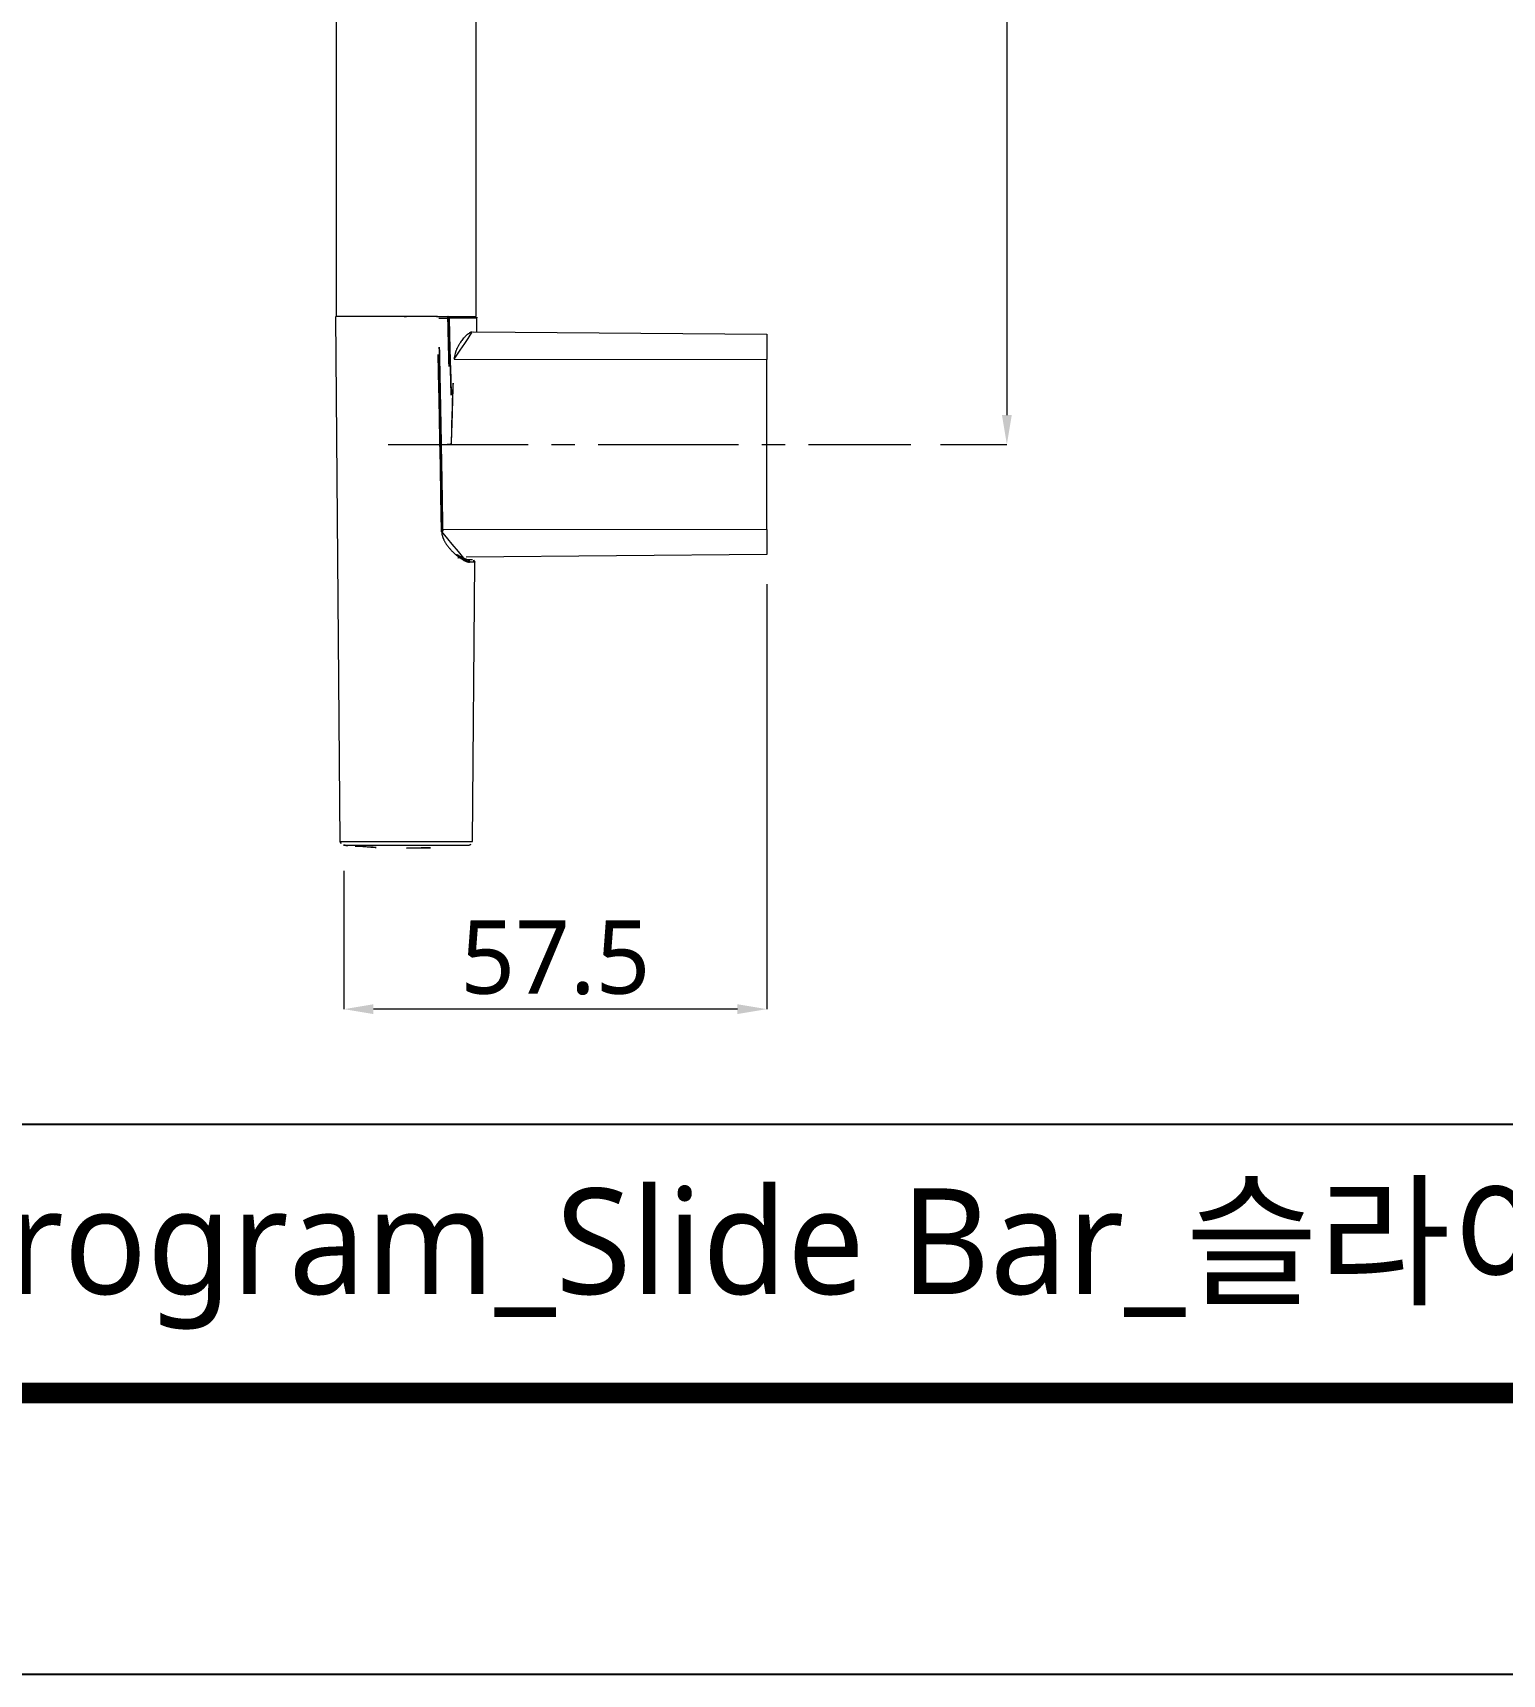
# Model space of a CAD drawing. Extents: x 16296660632 to 16296675328, y -37409619871 to -37409617329.
# Drawn here: x 16296674508.4 to 16296674708.1, y -37409618222.4 to -37409617999.2 of the extents above; entities that cross this region are included whole.
import ezdxf

# ---------------------------------------------------------------- set-up
doc = ezdxf.new("R2010")
doc.units = 0
doc.header["$LTSCALE"] = 10
doc.header["$MEASUREMENT"] = 0
doc.header["$PDMODE"] = 3
doc.header["$PDSIZE"] = -10
doc.linetypes.add('CENTER2', pattern=[28.575, 19.05, -3.175, 3.175, -3.175])
doc.layers.get('0').update_dxf_attribs({"linetype": 'CONTINUOUS'})
doc.layers.get('DEFPOINTS').update_dxf_attribs({"linetype": 'CONTINUOUS'})
doc.layers.add('1', color=7, linetype='CONTINUOUS', true_color=0xffffff)
doc.layers.add('Cneter', color=1, linetype='CENTER2', lineweight=13)
doc.layers.add('尺寸线层', color=3, linetype='CONTINUOUS', lineweight=18, true_color=0x00ff00)
doc.styles.add('Daelim Dimension', font='')
doc.styles.get('Daelim Dimension').set_extended_font_data('NanumGothic')
doc.dimstyles.new('DEFAULT', dxfattribs={"dimscale": 2, "dimtxt": 2, "dimasz": 2, "dimexe": 0, "dimexo": 2, "dimgap": 1, "dimtad": 1, "dimdec": 1, "dimzin": 9, "dimdsep": 46, "dimtxsty": 'Daelim Dimension', "dimcen": 0.5, "dimclrd": 252, "dimclre": 252, "dimclrt": 3, "dimadec": 1, "dimazin": 0, "dimtfac": 1, "dimtdec": 1, "dimtix": 1, "dimtmove": 0, "dimatfit": 3, "dimfxl": 1, "dimtolj": 1, "dimtzin": 1, "dimlwd": 9, "dimlwe": 9, "dimarcsym": 0})

# ---------------------------------------------------------------- blocks, each defined once
blk = doc.blocks.new('*D58')
at = {"layer": 'DEFPOINTS', "color": 0, "transparency": 16777216}
for p in [(16296674627.7624, -37409617420.335571), (16296674627.7624, -37409618055.135567), (16296674640.80035, -37409618055.135567)]:
    blk.add_point(p, dxfattribs=at)
at = {"layer": '尺寸线层', "color": 5, "lineweight": 9, "transparency": 16777216}
for p, q in [((16296674631.7624, -37409617420.335571), (16296674640.80035, -37409617420.335571)), ((16296674640.80035, -37409617424.335571), (16296674640.80035, -37409618051.135567)), ((16296674631.7624, -37409618055.135567), (16296674640.80035, -37409618055.135567))]:
    blk.add_line(p, q, dxfattribs=at)
at = {"layer": '尺寸线层', "color": 5, "transparency": 16777216}
for points in [[(16296674640.13368, -37409617424.335571), (16296674641.46702, -37409617424.335571), (16296674640.80035, -37409617420.335571)], [(16296674640.13368, -37409618051.135567), (16296674641.46702, -37409618051.135567), (16296674640.80035, -37409618055.135567)]]:
    blk.add_solid(points, dxfattribs=at)
at = {"layer": '尺寸线层', "color": 7, "transparency": 16777216, "insert": (16296674633.80036, -37409617737.735573), "char_height": 10, "attachment_point": 5, "rotation": 90, "style": 'Daelim Dimension'}
blk.add_mtext('\\A1;634.8', dxfattribs=at)
blk = doc.blocks.new('*D62')
at = {"layer": 'DEFPOINTS', "color": 0, "transparency": 16777216}
for p in [(16296674608.1601, -37409618070.11668), (16296674550.68329, -37409618109.14384), (16296674550.68329, -37409618131.9394)]:
    blk.add_point(p, dxfattribs=at)
at = {"layer": '尺寸线层', "color": 5, "lineweight": 9, "transparency": 16777216}
for p, q in [((16296674608.1601, -37409618074.11668), (16296674608.1601, -37409618131.9394)), ((16296674550.68329, -37409618113.14384), (16296674550.68329, -37409618131.9394)), ((16296674604.1601, -37409618131.9394), (16296674554.68329, -37409618131.9394))]:
    blk.add_line(p, q, dxfattribs=at)
at = {"layer": '尺寸线层', "color": 5, "transparency": 16777216}
for points in [[(16296674554.68329, -37409618131.27274), (16296674554.68329, -37409618132.60606), (16296674550.68329, -37409618131.9394)], [(16296674604.1601, -37409618131.27274), (16296674604.1601, -37409618132.60606), (16296674608.1601, -37409618131.9394)]]:
    blk.add_solid(points, dxfattribs=at)
at = {"layer": '尺寸线层', "color": 7, "transparency": 16777216, "insert": (16296674579.4217, -37409618124.9394), "char_height": 10, "attachment_point": 5, "style": 'Daelim Dimension'}
blk.add_mtext('\\A1;57.5', dxfattribs=at)

msp = doc.modelspace()

# ---------------------------------------------------------------- linework, layer by layer
at = {"color": 5}
msp.add_line((16296674128.47827, -37409618147.570061), (16296675109.75687, -37409618147.570061), dxfattribs=at)
at = {"ltscale": 0.5}
msp.add_lwpolyline([(16296674108.881821, -37409618222.388077), (16296675327.55382, -37409618222.388077), (16296675327.55382, -37409617329.444069), (16296674108.881821, -37409617329.444069)], close=True, dxfattribs=at)
at = {"color": 5, "linetype": 'ByBlock', "lineweight": 200, "const_width": 2.808}
msp.add_lwpolyline([(16296674128.47827, -37409618184.153008), (16296675307.83827, -37409618184.153008), (16296675307.83827, -37409617350.17701), (16296674128.47827, -37409617350.17701)], close=True, dxfattribs=at)
at = {"layer": '1', "color": 7, "linetype": 'Continuous', "lineweight": 18}
for p, q in [((16296674549.660101, -37409618037.735573), (16296674549.660101, -37409617654.774986)), ((16296674568.660101, -37409618037.735573), (16296674568.660101, -37409617654.483513)), ((16296674563.38666, -37409618037.735573), (16296674549.560101, -37409618037.735573)), ((16296674550.18331, -37409618109.148193), (16296674549.560101, -37409618037.735573)), ((16296674563.26903, -37409618037.735573), (16296674568.660101, -37409618037.735573)), ((16296674568.760099, -37409618039.819351), (16296674568.760099, -37409618037.935577)), ((16296674568.238461, -37409618039.814796), (16296674608.160101, -37409618040.154457)), ((16296674608.160101, -37409618040.154457), (16296674608.160101, -37409618043.560669)), ((16296674608.160101, -37409618066.71048), (16296674608.160101, -37409618043.560669)), ((16296674608.160101, -37409618066.71048), (16296674608.160101, -37409618070.116676)), ((16296674608.160101, -37409618070.116676), (16296674567.279181, -37409618070.464722)), ((16296674568.168619, -37409618070.835571), (16296674567.47603, -37409618070.835571)), ((16296674568.13689, -37409618109.148193), (16296674568.468599, -37409618071.138191)), ((16296674550.63718, -37409618109.641701), (16296674567.683029, -37409618109.641701))]:
    msp.add_line(p, q, dxfattribs=at)
at = {"layer": '1', "color": 7, "linetype": 'Continuous', "lineweight": 13}
for p, q in [((16296674563.55884, -37409618037.939598), (16296674564.79994, -37409618037.939598)), ((16296674564.979219, -37409618037.935577), (16296674568.760099, -37409618037.935577)), ((16296674565.665251, -37409618043.542976), (16296674608.160101, -37409618043.560669)), ((16296674608.160101, -37409618066.71048), (16296674564.099489, -37409618066.728844)), ((16296674568.468599, -37409618071.138191), (16296674567.752951, -37409618071.138191)), ((16296674550.18331, -37409618109.148193), (16296674568.13689, -37409618109.148193)), ((16296674552.21463, -37409618109.77224), (16296674552.188761, -37409618109.77224)), ((16296674552.48741, -37409618109.79435), (16296674552.514441, -37409618109.79435))]:
    msp.add_line(p, q, dxfattribs=at)
at = {"layer": '1', "color": 7, "linetype": 'Continuous', "lineweight": 18}
for centre, radius, start, end in [((16296674568.560101, -37409618037.935577), 0.2, 0, 90), ((16296674568.168619, -37409618071.135567), 0.3, 359.49991449, 90), ((16296674550.68329, -37409618109.143837), 0.5, 180.50008551, 264.70808501), ((16296674567.636909, -37409618109.143837), 0.5, 275.29191499, 359.49991449), ((16296674559.160101, -37409618017.625572), 92.41, 264.70808501, 265.67351102), ((16296674559.160101, -37409618017.625572), 92.41, 265.67351102, 265.8591643), ((16296674559.160101, -37409618017.625572), 92.41, 265.8591643, 270), ((16296674559.160101, -37409618017.625572), 92.41, 270, 275.29191499)]:
    msp.add_arc(centre, radius, start, end, dxfattribs=at)
for centre, ratio, start_param, end_param in [((16296674564.798189, -37409618037.935577), 0.0087282934, 4.6922779459, 6.2831853072), ((16296674564.85799, -37409618037.935577), 0.6061583389, 4.7123892161, 6.2831855429)]:
    msp.add_ellipse(centre, major_axis=(0, 0.2), ratio=ratio, start_param=start_param, end_param=end_param, dxfattribs=at)
for points, knots in [([(16296674559.160101, -37409618037.736099), (16296674559.16008, -37409618037.736107), (16296674559.16003, -37409618037.736107), (16296674559.15962, -37409618037.73613), (16296674559.15897, -37409618037.736153), (16296674559.15806, -37409618037.73616), (16296674559.156879, -37409618037.736168), (16296674559.155439, -37409618037.736183), (16296674559.15374, -37409618037.736191), (16296674559.151791, -37409618037.736198), (16296674559.14958, -37409618037.736214), (16296674559.147129, -37409618037.736214), (16296674559.14443, -37409618037.736214), (16296674559.141491, -37409618037.736214), (16296674559.138321, -37409618037.736214), (16296674559.13493, -37409618037.736221), (16296674559.13133, -37409618037.736221), (16296674559.12751, -37409618037.736221), (16296674559.123501, -37409618037.736221), (16296674559.119301, -37409618037.736221), (16296674559.11492, -37409618037.736221), (16296674559.110359, -37409618037.736221), (16296674559.10565, -37409618037.736221), (16296674559.1008, -37409618037.736221), (16296674559.0958, -37409618037.736214), (16296674559.09067, -37409618037.736214), (16296674559.08543, -37409618037.736214), (16296674559.08008, -37409618037.736214), (16296674559.07464, -37409618037.736214), (16296674559.069111, -37409618037.736214), (16296674559.063511, -37409618037.736214), (16296674559.05785, -37409618037.736214), (16296674559.05213, -37409618037.736214), (16296674559.04637, -37409618037.736214), (16296674559.040581, -37409618037.736214), (16296674559.03476, -37409618037.736214), (16296674559.028931, -37409618037.736214), (16296674559.02309, -37409618037.736198), (16296674559.01725, -37409618037.736198), (16296674559.011419, -37409618037.736198), (16296674559.00561, -37409618037.736198), (16296674558.999821, -37409618037.736191), (16296674558.994061, -37409618037.736191), (16296674558.98834, -37409618037.736191), (16296674558.98266, -37409618037.736183), (16296674558.97703, -37409618037.736183), (16296674558.971451, -37409618037.736183), (16296674558.965931, -37409618037.736183), (16296674558.96048, -37409618037.736168), (16296674558.95509, -37409618037.736168), (16296674558.94977, -37409618037.73616), (16296674558.944521, -37409618037.736153), (16296674558.93935, -37409618037.736153), (16296674558.934271, -37409618037.736137), (16296674558.92926, -37409618037.73613), (16296674558.924339, -37409618037.736122), (16296674558.9195, -37409618037.736107), (16296674558.914749, -37409618037.736099), (16296674558.910089, -37409618037.736076), (16296674558.905519, -37409618037.736069), (16296674558.901039, -37409618037.736061), (16296674558.89666, -37409618037.736053), (16296674558.892361, -37409618037.736023), (16296674558.888161, -37409618037.736008), (16296674558.88406, -37409618037.735992), (16296674558.880039, -37409618037.73597), (16296674558.87612, -37409618037.735947), (16296674558.873541, -37409618037.735931), (16296674558.872259, -37409618037.735924)], [0, 0, 0, 0, 0.0192232048, 0.038496931, 0.0578107431, 0.0771540433, 0.0965161018, 0.115886089, 0.1352531072, 0.1546062238, 0.1739345045, 0.1932270461, 0.2124730095, 0.2316616523, 0.2507823597, 0.2698246756, 0.2887783319, 0.3076332763, 0.3263796988, 0.3450080559, 0.3635090941, 0.3818738697, 0.400093768, 0.4181605195, 0.4360662141, 0.453803313, 0.4713646587, 0.4887434824, 0.5059334092, 0.5229284622, 0.5397230629, 0.5563120314, 0.5726905836, 0.5888543275, 0.6047992573, 0.6205217469, 0.6360185411, 0.6512867467, 0.6663238217, 0.6811275641, 0.6956961001, 0.7100278711, 0.7241216207, 0.7379763809, 0.7515914588, 0.7649664219, 0.7781010847, 0.7909954937, 0.8036499143, 0.8160648163, 0.8282408603, 0.8401788845, 0.8518798913, 0.8633450346, 0.8745756075, 0.8855730303, 0.8963388386, 0.9068746726, 0.9171822664, 0.9272634374, 0.9371200771, 0.9467541413, 0.956167642, 0.9653626383, 0.9743412292, 0.9831055458, 0.9916577444, 1, 1, 1, 1]), ([(16296674564.096359, -37409618066.555229), (16296674564.07386, -37409618065.202713), (16296674564.03562, -37409618062.943359), (16296674563.98283, -37409618059.912079), (16296674563.93891, -37409618057.439072), (16296674563.896151, -37409618055.077583), (16296674563.852119, -37409618052.692711), (16296674563.807529, -37409618050.324203), (16296674563.76376, -37409618048.04509), (16296674563.713909, -37409618045.497467), (16296674563.64563, -37409618042.084892), (16296674563.58943, -37409618039.378288), (16296674563.55459, -37409618037.735489)], [0, 0, 0, 0, 0.1407851318, 0.23518018, 0.3155341207, 0.3982082776, 0.4809971496, 0.5637860233, 0.6447585704, 0.718243781, 0.8289847743, 1, 1, 1, 1]), ([(16296674565.665251, -37409618043.542976), (16296674565.672649, -37409618043.404907), (16296674565.68782, -37409618043.269798), (16296674565.731831, -37409618043.004807), (16296674565.76066, -37409618042.874947), (16296674565.81291, -37409618042.683769), (16296674565.831829, -37409618042.620644), (16296674565.86232, -37409618042.526817), (16296674565.872841, -37409618042.495682), (16296674565.894541, -37409618042.433762), (16296674565.90568, -37409618042.403099), (16296674565.9627, -37409618042.251221), (16296674566.0126, -37409618042.134277), (16296674566.119061, -37409618041.908287), (16296674566.17564, -37409618041.799248), (16296674566.24966, -37409618041.667374), (16296674566.264641, -37409618041.641228), (16296674566.294889, -37409618041.589363), (16296674566.3102, -37409618041.563622), (16296674566.3564, -37409618041.487289), (16296674566.387581, -37409618041.437607), (16296674566.48205, -37409618041.291946), (16296674566.546261, -37409618041.199348), (16296674566.67622, -37409618041.022369), (16296674566.74197, -37409618040.937988), (16296674566.874319, -37409618040.777061), (16296674566.940929, -37409618040.700523), (16296674567.04104, -37409618040.591522), (16296674567.074459, -37409618040.55616), (16296674567.141279, -37409618040.487411), (16296674567.1745, -37409618040.454231), (16296674567.27338, -37409618040.358307), (16296674567.33832, -37409618040.299133), (16296674567.465839, -37409618040.190224), (16296674567.528431, -37409618040.140503), (16296674567.65094, -37409618040.050728), (16296674567.710859, -37409618040.010674), (16296674567.798479, -37409618039.958267), (16296674567.82732, -37409618039.942093), (16296674567.86997, -37409618039.919823), (16296674567.884109, -37409618039.91272), (16296674567.912069, -37409618039.899261), (16296674567.9259, -37409618039.892899), (16296674567.994289, -37409618039.862892), (16296674568.046591, -37409618039.844719), (16296674568.146271, -37409618039.82048), (16296674568.19363, -37409618039.814407), (16296674568.238461, -37409618039.814796)], [0, 0, 0, 0, 0.0625, 0.0625, 0.125, 0.125, 0.15625, 0.15625, 0.171875, 0.171875, 0.1875, 0.1875, 0.25, 0.25, 0.3125, 0.3125, 0.328125, 0.328125, 0.34375, 0.34375, 0.375, 0.375, 0.4375, 0.4375, 0.5, 0.5, 0.5625, 0.5625, 0.59375, 0.59375, 0.625, 0.625, 0.6875, 0.6875, 0.75, 0.75, 0.8125, 0.8125, 0.84375, 0.84375, 0.859375, 0.859375, 0.875, 0.875, 0.9375, 0.9375, 1, 1, 1, 1]), ([(16296674565.35858, -37409618052.446983), (16296674565.3787, -37409618050.96106), (16296674565.415409, -37409618049.476143), (16296674565.51899, -37409618046.508186), (16296674565.58584, -37409618045.025146), (16296674565.665251, -37409618043.542976)], [0, 0, 0, 0, 0.5, 0.5, 1, 1, 1, 1]), ([(16296674565.35858, -37409618052.446983), (16296674565.35774, -37409618052.507782), (16296674565.356079, -37409618052.627327), (16296674565.353331, -37409618052.803574), (16296674565.350451, -37409618052.973633), (16296674565.34741, -37409618053.137543), (16296674565.344219, -37409618053.295273), (16296674565.340891, -37409618053.446831), (16296674565.3374, -37409618053.592216), (16296674565.333759, -37409618053.731453), (16296674565.329969, -37409618053.86451), (16296674565.326031, -37409618053.991402), (16296674565.321939, -37409618054.112122), (16296674565.31769, -37409618054.226677), (16296674565.313299, -37409618054.33506), (16296674565.30876, -37409618054.437279), (16296674565.30407, -37409618054.533333), (16296674565.29719, -37409618054.661171), (16296674565.287901, -37409618054.806763), (16296674565.276529, -37409618054.937187), (16296674565.26704, -37409618055.014214), (16296674565.26189, -37409618055.048592), (16296674565.25724, -37409618055.074013), (16296674565.25367, -37409618055.090408), (16296674565.250401, -37409618055.102898), (16296674565.24695, -37409618055.114212), (16296674565.242279, -37409618055.125504), (16296674565.236191, -37409618055.133781), (16296674565.23225, -37409618055.136963), (16296674565.231409, -37409618055.137642)], [0, 0, 0, 0, 0.0675645658, 0.1328454623, 0.1958428182, 0.2565567763, 0.3149874964, 0.3711351577, 0.4249999621, 0.4765821383, 0.525881947, 0.5728996865, 0.617635701, 0.6600903904, 0.7002642224, 0.7381577493, 0.7737716298, 0.8071066576, 0.8804100005, 0.9358553932, 0.9525335738, 0.9666322965, 0.9744706499, 0.981231625, 0.9852846691, 0.9888036667, 0.9943755731, 0.998809487, 1, 1, 1, 1]), ([(16296674567.356331, -37409618071.061707), (16296674567.3526, -37409618071.060417), (16296674567.343651, -37409618071.057281), (16296674567.32939, -37409618071.052177), (16296674567.31353, -37409618071.046349), (16296674567.29756, -37409618071.040329), (16296674567.281469, -37409618071.034119), (16296674567.26528, -37409618071.02771), (16296674567.214479, -37409618071.007172), (16296674567.127119, -37409618070.968872), (16296674566.999849, -37409618070.905983), (16296674566.86791, -37409618070.833862), (16296674566.731449, -37409618070.752533), (16296674566.593081, -37409618070.663467), (16296674566.453569, -37409618070.567833), (16296674566.31374, -37409618070.46653), (16296674566.17186, -37409618070.358162), (16296674566.028179, -37409618070.242737), (16296674565.824551, -37409618070.071022), (16296674565.561729, -37409618069.832619), (16296674565.300501, -37409618069.568947), (16296674565.102859, -37409618069.352112), (16296674564.96599, -37409618069.193123), (16296674564.83497, -37409618069.03125), (16296674564.7111, -37409618068.867767), (16296674564.595221, -37409618068.703598), (16296674564.488239, -37409618068.539513), (16296674564.39011, -37409618068.374969), (16296674564.32201, -37409618068.248741), (16296674564.27903, -37409618068.163063), (16296674564.257401, -37409618068.11853), (16296674564.23649, -37409618068.074043), (16296674564.216311, -37409618068.029549), (16296674564.19685, -37409618067.985092), (16296674564.178129, -37409618067.940659), (16296674564.160139, -37409618067.896248), (16296674564.1429, -37409618067.851852), (16296674564.1264, -37409618067.80748), (16296674564.11064, -37409618067.763138), (16296674564.095631, -37409618067.718811), (16296674564.081381, -37409618067.674507), (16296674564.06789, -37409618067.630219), (16296674564.055149, -37409618067.58596), (16296674564.043171, -37409618067.541733), (16296674564.03196, -37409618067.497513), (16296674564.021509, -37409618067.453308), (16296674564.01182, -37409618067.409126), (16296674564.002911, -37409618067.36499), (16296674563.99477, -37409618067.320847), (16296674563.9874, -37409618067.276749), (16296674563.980801, -37409618067.232674), (16296674563.974979, -37409618067.188606), (16296674563.96994, -37409618067.144562), (16296674563.96567, -37409618067.10054), (16296674563.962179, -37409618067.056549), (16296674563.95948, -37409618067.012573), (16296674563.95751, -37409618066.96862), (16296674563.95685, -37409618066.939323), (16296674563.95653, -37409618066.924667)], [0, 0, 0, 0, 0.0034613312, 0.0083050205, 0.0131567128, 0.0180165551, 0.0228846935, 0.0277612735, 0.0326464397, 0.0685307174, 0.1045887226, 0.1408693992, 0.1774207897, 0.2142898718, 0.2496057624, 0.284926436, 0.3202868563, 0.3557218571, 0.3912660407, 0.4698340452, 0.547033607, 0.5822505899, 0.6166448136, 0.6502631134, 0.6831556805, 0.7146235159, 0.7450222906, 0.7744150518, 0.8028716306, 0.8103993871, 0.8178572642, 0.8252469234, 0.8325700732, 0.8398284697, 0.8470239169, 0.8541582674, 0.8612334221, 0.8682513308, 0.875213992, 0.8821234529, 0.8889818087, 0.8957912025, 0.9025538247, 0.909271912, 0.9159477466, 0.9225836548, 0.9291820059, 0.9357452104, 0.9422757186, 0.9487760181, 0.9552486324, 0.9616961179, 0.9681210616, 0.9745260788, 0.9809138096, 0.9872869165, 0.9936480809, 1, 1, 1, 1]), ([(16296674567.47603, -37409618070.835533), (16296674567.41452, -37409618070.83551), (16296674567.349159, -37409618070.828453), (16296674567.211571, -37409618070.801224), (16296674567.13932, -37409618070.781029), (16296674566.98889, -37409618070.728622), (16296674566.91069, -37409618070.696411), (16296674566.749269, -37409618070.621094), (16296674566.66605, -37409618070.577988), (16296674566.49552, -37409618070.481819), (16296674566.408211, -37409618070.428726), (16296674566.230471, -37409618070.313423), (16296674566.14003, -37409618070.251221), (16296674565.97578, -37409618070.132027), (16296674565.90237, -37409618070.076576), (16296674565.828529, -37409618070.018547)], [0, 0, 0, 0, 0.147177872, 0.147177872, 0.294355744, 0.294355744, 0.441533616, 0.441533616, 0.588711488, 0.588711488, 0.73588936, 0.73588936, 0.883067232, 0.883067232, 1, 1, 1, 1]), ([(16296674566.47057, -37409618070.471802), (16296674566.405371, -37409618070.472366), (16296674566.31151, -37409618070.489998), (16296674566.19401, -37409618070.550697), (16296674566.141491, -37409618070.593384), (16296674566.116751, -37409618070.617989)], [0, 0, 0, 0, 0.4788790627, 0.7366968448, 1, 1, 1, 1]), ([(16296674567.076469, -37409618070.759087), (16296674567.14724, -37409618070.783218), (16296674567.21534, -37409618070.801941), (16296674567.349159, -37409618070.828438), (16296674567.41453, -37409618070.83551), (16296674567.47603, -37409618070.835533)], [0, 0, 0, 0, 0.4858616024, 0.4858616024, 1, 1, 1, 1])]:
    msp.add_open_spline(points, degree=3, knots=knots, dxfattribs=at)
for points, degree in [([(16296674564.798189, -37409618037.735573), (16296674564.80184, -37409618037.735573), (16296674564.80928, -37409618037.735573), (16296674564.82081, -37409618037.735573), (16296674564.83283, -37409618037.735573), (16296674564.84531, -37409618037.735573), (16296674564.85379, -37409618037.735573), (16296674564.85799, -37409618037.735573)], 3), ([(16296674564.79994, -37409618037.939598), (16296674564.810829, -37409618037.9394), (16296674564.83321, -37409618037.938988), (16296674564.867781, -37409618037.938293), (16296674564.903839, -37409618037.937492), (16296674564.94117, -37409618037.9366), (16296674564.966681, -37409618037.935928), (16296674564.979219, -37409618037.935577)], 3), ([(16296674565.231409, -37409618055.137642), (16296674564.786631, -37409618055.137489), (16296674564.341841, -37409618055.137337), (16296674563.897051, -37409618055.137177)], 3), ([(16296674564.10248, -37409618066.916969), (16296674564.096359, -37409618066.555229)], 1)]:
    msp.add_open_spline(points, degree=degree, dxfattribs=at)
at = {"layer": '1', "color": 7, "linetype": 'Continuous', "lineweight": 13}
for points in [[(16296674564.79994, -37409618037.939598), (16296674564.95298, -37409618043.672043), (16296674565.09614, -37409618049.404739), (16296674565.231409, -37409618055.137642)], [(16296674564.979219, -37409618037.935577), (16296674565.02026, -37409618039.424477), (16296674565.10317, -37409618042.483902), (16296674565.228251, -37409618047.259506), (16296674565.31484, -37409618050.684151), (16296674565.35858, -37409618052.446983)], [(16296674563.95653, -37409618066.924667), (16296674563.90744, -37409618064.092827), (16296674563.80946, -37409618058.624367), (16296674563.66342, -37409618050.970993), (16296674563.521641, -37409618043.97583), (16296674563.430849, -37409618039.743393), (16296674563.38666, -37409618037.735573)], [(16296674552.514441, -37409618109.79435), (16296674552.4645, -37409618109.790749), (16296674552.364599, -37409618109.783463), (16296674552.264629, -37409618109.776009), (16296674552.21463, -37409618109.77224)]]:
    msp.add_open_spline(points, degree=3, dxfattribs=at)
at = {"layer": '1', "color": 7, "linetype": 'Continuous', "lineweight": 18}
msp.add_rational_spline([(16296674563.95653, -37409618066.924667), (16296674564.07799, -37409618066.921188), (16296674564.123779, -37409618066.917862), (16296674564.094761, -37409618066.915833), (16296674564.06345, -37409618066.913643), (16296674563.954769, -37409618066.91349), (16296674563.802561, -37409618066.916023)], [1.01516517563, 0.959417652613, 1.05736698077, 1.30901316009, 1.0416581394, 0.947787737618, 1.02740195475], degree=3, knots=[0, 0, 0, 0, 0.4848662764, 0.4848662764, 0.4848662764, 1, 1, 1, 1], dxfattribs=at)
at = {"layer": '1', "color": 7, "linetype": 'Continuous', "lineweight": 13}
msp.add_open_spline([(16296674567.752951, -37409618071.138191), (16296674567.7488, -37409618071.138184), (16296674567.740471, -37409618071.138138), (16296674567.727859, -37409618071.137833), (16296674567.715139, -37409618071.13736), (16296674567.702311, -37409618071.136688), (16296674567.68936, -37409618071.135834), (16296674567.67631, -37409618071.134773), (16296674567.663139, -37409618071.13353), (16296674567.64986, -37409618071.132103), (16296674567.636471, -37409618071.13047), (16296674567.622971, -37409618071.128647), (16296674567.60936, -37409618071.12664), (16296674567.595631, -37409618071.124443), (16296674567.581791, -37409618071.122063), (16296674567.567841, -37409618071.119469), (16296674567.55378, -37409618071.116699), (16296674567.53961, -37409618071.113731), (16296674567.52532, -37409618071.11058), (16296674567.510929, -37409618071.107231), (16296674567.49642, -37409618071.103699), (16296674567.481791, -37409618071.099968), (16296674567.46706, -37409618071.096046), (16296674567.452209, -37409618071.091942), (16296674567.43725, -37409618071.087639), (16296674567.42218, -37409618071.083153), (16296674567.407, -37409618071.078461), (16296674567.391701, -37409618071.073593), (16296674567.376289, -37409618071.06852), (16296674567.364479, -37409618071.064522), (16296674567.357809, -37409618071.062218), (16296674567.356331, -37409618071.061707)], degree=3, knots=[0, 0, 0, 0, 0.0348594537, 0.0697447665, 0.1046571555, 0.1395978352, 0.1745680171, 0.2095689096, 0.2446017182, 0.2796676449, 0.3147678883, 0.3499036436, 0.3850761025, 0.4202864529, 0.4555358788, 0.4908255604, 0.526156674, 0.5615303916, 0.5969478811, 0.632410306, 0.6679188256, 0.7034745946, 0.7390787631, 0.7747324765, 0.8104368757, 0.8461930964, 0.8820022699, 0.9178655219, 0.9537839736, 0.9897587407, 1, 1, 1, 1], dxfattribs=at)
msp.add_rational_spline([(16296674567.75289, -37409618071.138191), (16296674567.75313, -37409618071.109673), (16296674567.74963, -37409618071.081978), (16296674567.74291, -37409618071.055634), (16296674567.71002, -37409618070.926666), (16296674567.611231, -37409618070.835548), (16296674567.47603, -37409618070.835533)], [1.13986140614, 1.18188701787, 1.23338353419, 1.29435095508, 1.04217799288, 0.952034068894, 1.02391918312], degree=3, knots=[0, 0, 0, 0, 0.1946967692, 0.1946967692, 0.1946967692, 1, 1, 1, 1], dxfattribs=at)
at = {"layer": 'Cneter', "lineweight": 5, "ltscale": 0.1}
msp.add_line((16296674556.671341, -37409618055.135567), (16296674627.7624, -37409618055.135567), dxfattribs=at)

# ---------------------------------------------------------------- texts
at = {"color": 2, "insert": (16296674332.497589, -37409618156.317253), "char_height": 14.37345, "width": 686.06341894, "attachment_point": 1, "style": 'Daelim Dimension'}
msp.add_mtext('{\\fGulim|b0|i0|c129|p50;대림}B&Co Shower Program_Slide Bar_{\\fGulim|b0|i0|c129|p50;슬라이드바}_HFS HS2', dxfattribs=at)

# ---------------------------------------------------------------- dimensions: what is measured, and where the dimension line sits
at = {"layer": '尺寸线层', "color": 5}
dim = msp.add_linear_dim(base=(16296674640.80035, -37409618055.135567), p1=(16296674627.7624, -37409617420.335571), p2=(16296674627.7624, -37409618055.135567), angle=90, dimstyle='DEFAULT', override={"dimtxt": 5, "dimclrd": 5, "dimclre": 5, "dimclrt": 7}, dxfattribs=at)
dim.commit()
dim.dimension.update_dxf_attribs({"geometry": '*D58', "text_midpoint": (16296674633.80036, -37409617737.735573)})
dim = msp.add_linear_dim(base=(16296674550.68329, -37409618131.9394), p1=(16296674608.160101, -37409618070.116676), p2=(16296674550.68329, -37409618109.143837), dimstyle='DEFAULT', override={"dimtxt": 5, "dimclrd": 5, "dimclre": 5, "dimclrt": 7}, dxfattribs=at)
dim.commit()
dim.dimension.update_dxf_attribs({"geometry": '*D62', "text_midpoint": (16296674579.4217, -37409618124.9394)})

doc.saveas('drawing.dxf')
